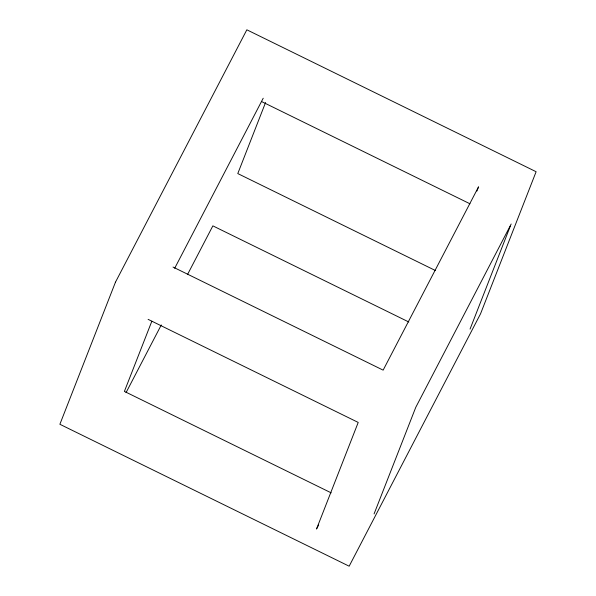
<?xml version="1.0" encoding="UTF-8"?>
<svg xmlns="http://www.w3.org/2000/svg" width="596" height="596" viewBox="0 0 596 596"><rect width="100%" height="100%" fill="white"/><g stroke="black" fill="none" stroke-linecap="round" stroke-linejoin="round"><path stroke-width="0.89" d="M151.846 321.214L124.393 391.401L331.167 492.847M265.578 102.512L237.789 173.57L435.393 270.517M476.904 191.063L478.558 186.831L383.139 370.138L173.026 267.053M374.079 513.908L415.77 407.321L511.189 224.014M470.058 329.074L510.273 226.249M174.673 268.304L263.209 98.228M126.039 392.652L161.285 324.947M187.502 274.577L212.861 225.862L408.804 321.989M318.666 524.905L316.528 529.017L358.211 422.43L148.099 319.352M261.502 101.514L469.946 203.78M115.468 282.169L59.883 424.277L349.159 566.2L480.532 313.831L536.117 171.722L246.841 29.8L115.468 282.169"/></g></svg>
